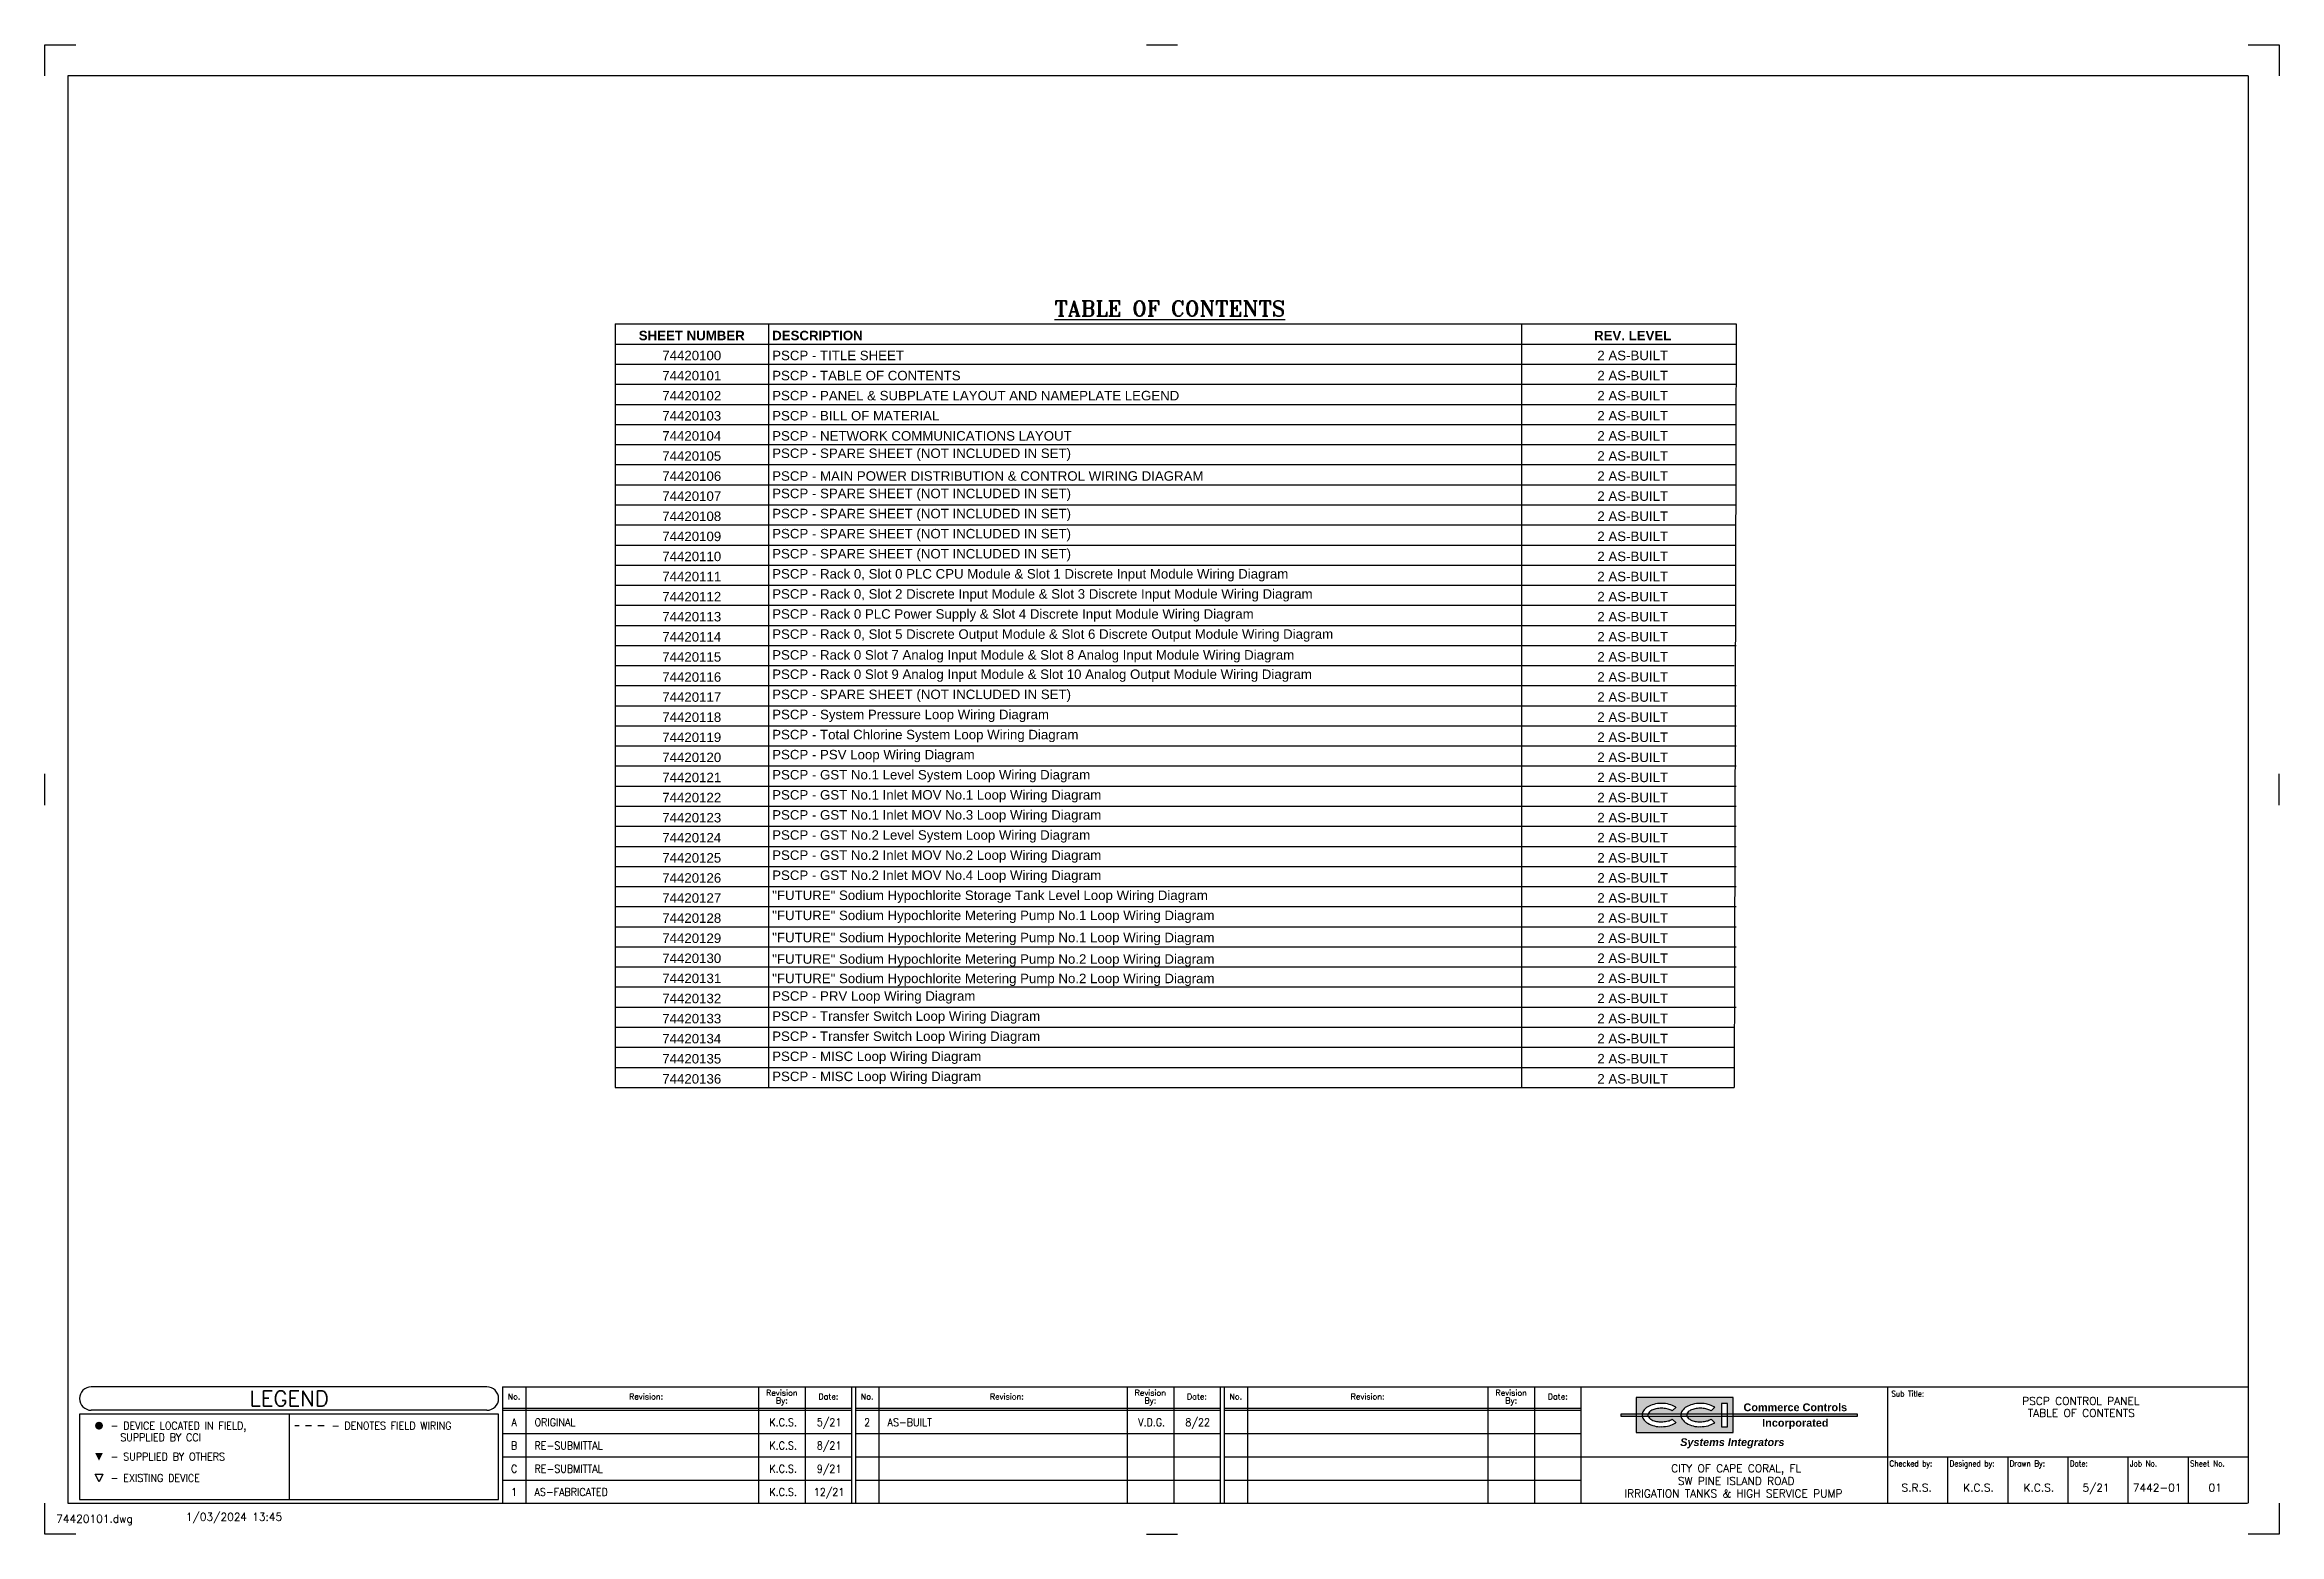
# Model space of a CAD drawing. Extents: x 0 to 36, y 0 to 24.
import ezdxf
from ezdxf.enums import TextEntityAlignment as Align

# ---------------------------------------------------------------- set-up
doc = ezdxf.new("R2010")
doc.units = 0
doc.header["$LTSCALE"] = 0.5
doc.header["$MEASUREMENT"] = 0
doc.linetypes.add('HIDDEN2', pattern=[0.1875, 0.125, -0.0625])
doc.layers.get('0').update_dxf_attribs({"linetype": 'CONTINUOUS'})
doc.layers.add('BORDER', color=2, linetype='CONTINUOUS')
doc.layers.add('CUT-MARK', color=5, linetype='CONTINUOUS')
doc.styles.add('arial', font='arialbd.ttf')
doc.styles.add('arialitalic', font='arialbi.ttf')
doc.styles.add('ROMANS', font='ROMANS.shx')
doc.styles.add('ROMANT', font='ROMANT.shx')
doc.styles.get("Standard").update_dxf_attribs({"font": 'SIMPLEX'})

# ---------------------------------------------------------------- blocks, each defined once
blk = doc.blocks.new('CUTMARK')
at = {"color": 5}
for p, q in [((0, 23.5), (0, 24)), ((0, 24), (0.5, 24)), ((17.75, 24), (18.25, 24)), ((35.5, 24), (36, 24)), ((36, 24), (36, 23.5)), ((0, 11.75), (0, 12.25)), ((36, 11.75), (36, 12.25)), ((0, 0), (0, 0.5)), ((36, 0.5), (36, 0)), ((0.5, 0), (0, 0)), ((17.75, 0), (18.25, 0)), ((36, 0), (35.5, 0))]:
    blk.add_line(p, q, dxfattribs=at)
blk = doc.blocks.new('FCIRLEG')
at = {"color": 5, "const_width": 0.0625}
blk.add_lwpolyline([(-0.03125, 0, 1), (0.03125, 0, 1)], format="xyb", close=True, dxfattribs=at)
blk = doc.blocks.new('FTRIULEG')
at = {"color": 5}
blk.add_solid([(0, 0.125), (0, 0.125), (-0.0625, 0), (0.0625, 0)], dxfattribs=at)
blk = doc.blocks.new('CCILOGO3')
h = blk.add_hatch(color=256)
h.paths.add_polyline_path([(25.922, 2.094, -0.060974), (26.047, 2.109, -0.060974), (26.172, 2.094, -0.074343), (26.268, 2.054, -0.016679), (26.281, 2.046), (26.221, 1.988, 0.036094), (26.202, 1.999, 0.064948), (26.135, 2.022, 0.051099), (26.047, 2.031, 0.051099), (25.958, 2.022, 0.064948), (25.892, 1.999, 0.104203), (25.841, 1.959, 0.105248), (25.83, 1.937), (26.36, 1.937, -0.117879), (26.38, 1.988, -0.106943), (26.451, 2.054, -0.074343), (26.547, 2.094, -0.060974), (26.672, 2.109, -0.060974), (26.797, 2.094, -0.074343), (26.893, 2.054, -0.016679), (26.906, 2.046), (26.846, 1.988, 0.036094), (26.827, 1.999, 0.064948), (26.76, 2.022, 0.051099), (26.672, 2.031, 0.051099), (26.583, 2.022, 0.064948), (26.517, 1.999, 0.104203), (26.466, 1.959, 0.105248), (26.455, 1.937), (27.016, 1.937), (27.016, 2.109), (27.109, 2.109), (27.109, 1.937), (27.203, 1.937), (27.203, 2.203), (25.641, 2.203), (25.641, 1.937), (25.735, 1.937, -0.117879), (25.755, 1.988, -0.106943), (25.826, 2.054, -0.074343)])
h.paths.add_polyline_path([(25.826, 1.789, -0.106943), (25.755, 1.856, -0.117879), (25.735, 1.906), (25.641, 1.906), (25.641, 1.641), (27.203, 1.641), (27.203, 1.906), (27.109, 1.906), (27.109, 1.734), (27.016, 1.734), (27.016, 1.906), (26.455, 1.906, 0.105248), (26.466, 1.885, 0.104203), (26.517, 1.845, 0.064948), (26.592, 1.819, 0.063643), (26.672, 1.812, 0.051099), (26.76, 1.822, 0.064948), (26.827, 1.845, 0.036094), (26.846, 1.856), (26.906, 1.798, -0.016679), (26.893, 1.789, -0.074343), (26.797, 1.75, -0.060974), (26.672, 1.734, -0.074995), (26.558, 1.745, -0.074343), (26.451, 1.789, -0.106943), (26.38, 1.856, -0.117879), (26.36, 1.906), (25.83, 1.906, 0.105248), (25.841, 1.885, 0.104203), (25.892, 1.845, 0.064948), (25.967, 1.819, 0.063643), (26.047, 1.812, 0.051099), (26.135, 1.822, 0.064948), (26.202, 1.845, 0.036094), (26.221, 1.856), (26.281, 1.798, -0.016679), (26.268, 1.789, -0.074343), (26.172, 1.75, -0.060974), (26.047, 1.734, -0.074995), (25.933, 1.745, -0.074343)])
h.paths.add_polyline_path([(25.641, 1.906), (25.641, 1.937), (25.391, 1.937), (25.391, 1.906)])
h.paths.add_polyline_path([(25.83, 1.906, -0.068202), (25.828, 1.922, -0.068202), (25.83, 1.937), (25.735, 1.937, 0.033731), (25.734, 1.922, 0.033731), (25.735, 1.906)])
h.paths.add_polyline_path([(26.455, 1.906, -0.068202), (26.453, 1.922, -0.068202), (26.455, 1.937), (26.36, 1.937, 0.033731), (26.359, 1.922, 0.033731), (26.36, 1.906)])
h.paths.add_polyline_path([(27.109, 1.906), (27.109, 1.937), (27.016, 1.937), (27.016, 1.906)])
h.paths.add_polyline_path([(29.203, 1.906), (29.203, 1.937), (27.203, 1.937), (27.203, 1.906)])
for p, q in [((27.203, 2.203), (25.641, 2.203)), ((25.641, 2.203), (25.641, 1.641)), ((27.203, 1.641), (27.203, 2.203)), ((29.203, 1.937), (25.391, 1.937)), ((25.391, 1.937), (25.391, 1.906)), ((25.391, 1.906), (29.203, 1.906)), ((26.221, 1.988), (26.281, 2.046)), ((26.221, 1.856), (26.281, 1.798)), ((26.846, 1.988), (26.906, 2.046)), ((26.846, 1.856), (26.906, 1.798)), ((27.109, 2.109), (27.016, 2.109)), ((27.016, 2.109), (27.016, 1.734)), ((27.109, 1.734), (27.109, 2.109)), ((29.203, 1.906), (29.203, 1.937)), ((25.641, 1.641), (27.203, 1.641)), ((27.016, 1.734), (27.109, 1.734))]:
    blk.add_line(p, q)
for centre, radius, start, end in [((25.851, 1.922), 0.116, 145.3805, 180), ((25.851, 1.922), 0.116, 180, 214.6195), ((25.944, 1.857), 0.23, 120.9638, 145.3805), ((25.944, 1.987), 0.23, 214.6195, 239.0362), ((26.006, 1.754), 0.35, 103.9568, 120.9638), ((25.886, 1.922), 0.0581, 140.3607, 180), ((25.886, 1.922), 0.0581, 180, 219.6393), ((25.962, 1.859), 0.157, 116.5651, 140.3607), ((25.962, 1.985), 0.157, 219.6393, 243.4349), ((26.013, 1.757), 0.271, 101.7009, 116.5651), ((26.028, 2.117), 0.305, 243.4349, 258.2991), ((26.047, 1.59), 0.519, 90, 103.9568), ((26.047, 1.595), 0.436, 90, 101.7009), ((26.031, 2.129), 0.317, 258.2991, 272.8654), ((26.047, 1.59), 0.519, 76.0432, 90), ((26.047, 1.595), 0.436, 78.2991, 90), ((26.047, 2.249), 0.436, 270, 281.7009), ((26.08, 1.757), 0.271, 63.4349, 78.2991), ((26.08, 2.087), 0.271, 281.7009, 296.5651), ((26.088, 1.754), 0.35, 59.0362, 76.0432), ((26.131, 1.859), 0.157, 55.1664, 63.4349), ((26.131, 1.985), 0.157, 296.5651, 304.8336), ((26.149, 1.857), 0.23, 55.214, 59.0362), ((26.476, 1.922), 0.116, 145.3805, 180), ((26.476, 1.922), 0.116, 180, 214.6195), ((26.569, 1.857), 0.23, 120.9638, 145.3805), ((26.569, 1.987), 0.23, 214.6195, 239.0362), ((26.631, 1.754), 0.35, 103.9568, 120.9638), ((26.511, 1.922), 0.0581, 140.3607, 180), ((26.511, 1.922), 0.0581, 180, 219.6393), ((26.587, 1.859), 0.157, 116.5651, 140.3607), ((26.587, 1.985), 0.157, 219.6393, 243.4349), ((26.638, 1.757), 0.271, 101.7009, 116.5651), ((26.653, 2.117), 0.305, 243.4349, 258.2991), ((26.672, 1.59), 0.519, 90, 103.9568), ((26.672, 1.595), 0.436, 90, 101.7009), ((26.656, 2.129), 0.317, 258.2991, 272.8654), ((26.672, 1.59), 0.519, 76.0432, 90), ((26.672, 1.595), 0.436, 78.2991, 90), ((26.672, 2.249), 0.436, 270, 281.7009), ((26.705, 1.757), 0.271, 63.4349, 78.2991), ((26.705, 2.087), 0.271, 281.7009, 296.5651), ((26.713, 1.754), 0.35, 59.0362, 76.0432), ((26.756, 1.859), 0.157, 55.1664, 63.4349), ((26.756, 1.985), 0.157, 296.5651, 304.8336), ((26.774, 1.857), 0.23, 55.214, 59.0362), ((26.027, 2.125), 0.391, 239.0362, 256.0432), ((26.025, 2.118), 0.384, 256.0432, 273.1986), ((26.047, 2.253), 0.519, 270, 283.9568), ((26.088, 2.09), 0.35, 283.9568, 300.9638), ((26.149, 1.987), 0.23, 300.9638, 304.786), ((26.652, 2.125), 0.391, 239.0362, 256.0432), ((26.65, 2.118), 0.384, 256.0432, 273.1986), ((26.672, 2.253), 0.519, 270, 283.9568), ((26.713, 2.09), 0.35, 283.9568, 300.9638), ((26.774, 1.987), 0.23, 300.9638, 304.786)]:
    blk.add_arc(centre, radius, start, end)
for s, style, p in [('Commerce Controls', 'arial', (28.203, 1.984)), ('Incorporated', 'arial', (28.203, 1.734)), ('Systems Integrators', 'arialitalic', (27.188, 1.422))]:
    blk.add_text(s, height=0.125, dxfattribs=dict(style=style)).set_placement(p, align=Align.CENTER)
blk = doc.blocks.new('11')
at = {"style": 'ROMANS', "width": 0.9}
for s, p in [('C', (7.562, 0.993)), ('K.C.S.', (11.896, 0.993)), ('9/21', (12.637, 0.993))]:
    blk.add_text(s, height=0.125, dxfattribs=at).set_placement(p, align=Align.CENTER)
blk.add_text('RE-SUBMITTAL', height=0.125, dxfattribs=at).set_placement((7.891, 0.993))
blk = doc.blocks.new('14')
at = {"style": 'ROMANS', "width": 0.9}
for s, p in [('1', (7.563, 0.618)), ('K.C.S.', (11.896, 0.618)), ('12/21', (12.637, 0.618))]:
    blk.add_text(s, height=0.125, dxfattribs=at).set_placement(p, align=Align.CENTER)
blk.add_text('AS-FABRICATED', height=0.125, dxfattribs=at).set_placement((7.891, 0.618))
blk = doc.blocks.new('DrawingName')
at = {"color": 0, "linetype": 'Continuous', "insert": (0.1875, 0.3125), "char_height": 0.125, "attachment_point": 1, "style": 'ROMANS'}
blk.add_mtext('74420101.dwg', dxfattribs=at)
blk = doc.blocks.new('dwgfilename')
at = {"color": 0, "linetype": 'Continuous'}
blk.add_blockref('DrawingName', (0, 0), dxfattribs=at)
blk = doc.blocks.new('dwgdate')
at = {"color": 0, "linetype": 'Continuous', "insert": (2.1875, 0.34375), "char_height": 0.125, "attachment_point": 1, "style": 'ROMANS'}
blk.add_mtext(' 1/03/2024 13:45', dxfattribs=at)
blk = doc.blocks.new('Drawing_Name_Date_Panel_Layout')
at = {"linetype": 'Continuous'}
for name in ['dwgdate', 'dwgfilename']:
    blk.add_blockref(name, (0, 0), dxfattribs=at)

msp = doc.modelspace()

# ---------------------------------------------------------------- linework, layer by layer
at = {"linetype": 'Continuous'}
for p, q in [((9.188, 19.5), (27.249, 19.5)), ((9.188, 19.5), (9.188, 7.199)), ((11.66, 19.5), (11.66, 7.199)), ((23.791, 19.5), (23.791, 7.199)), ((27.249, 19.5), (27.22, 7.199)), ((9.188, 19.176), (27.249, 19.176)), ((9.188, 18.853), (27.249, 18.853)), ((9.188, 18.529), (27.249, 18.529)), ((9.188, 18.205), (27.249, 18.205)), ((9.188, 17.881), (27.249, 17.881)), ((9.188, 17.558), (27.249, 17.558)), ((9.188, 17.234), (27.249, 17.234)), ((9.188, 16.91), (27.249, 16.91)), ((9.188, 16.587), (27.249, 16.587)), ((9.188, 16.263), (27.249, 16.263)), ((9.188, 15.939), (27.249, 15.939)), ((9.188, 15.616), (27.249, 15.616)), ((9.188, 15.292), (27.249, 15.292)), ((9.188, 14.968), (27.249, 14.968)), ((9.188, 14.644), (27.249, 14.644)), ((9.188, 14.321), (27.249, 14.321)), ((9.188, 13.997), (27.22, 13.997)), ((9.188, 13.673), (27.249, 13.673)), ((9.188, 13.35), (27.249, 13.35)), ((9.188, 13.026), (27.249, 13.026)), ((9.188, 12.702), (27.249, 12.702)), ((9.188, 12.379), (27.249, 12.379)), ((9.188, 12.055), (27.249, 12.055)), ((9.188, 11.731), (27.249, 11.731)), ((9.188, 11.407), (27.249, 11.407)), ((9.188, 11.084), (27.249, 11.084)), ((9.188, 10.76), (27.249, 10.76)), ((9.188, 10.436), (27.249, 10.436)), ((9.188, 10.113), (27.249, 10.113)), ((9.188, 9.789), (27.249, 9.789)), ((9.188, 9.465), (27.249, 9.465)), ((9.188, 9.141), (27.249, 9.141)), ((9.188, 8.818), (27.22, 8.818)), ((9.188, 8.494), (27.249, 8.494)), ((9.188, 8.494), (27.22, 8.494)), ((9.188, 8.17), (27.22, 8.17)), ((9.188, 7.847), (27.22, 7.847)), ((9.188, 7.523), (27.22, 7.523)), ((9.188, 7.199), (27.22, 7.199)), ((7.313, 0.562), (7.313, 1.937)), ((0.875, 0.844), (0.813, 0.969)), ((0.813, 0.969), (0.938, 0.969)), ((0.938, 0.969), (0.875, 0.844))]:
    msp.add_line(p, q, dxfattribs=at)
at = {"color": 0}
for p, q in [((7.125, 2.375), (0.75, 2.375)), ((0.562, 1.937), (0.562, 0.562)), ((7.313, 1.937), (0.562, 1.937)), ((7.125, 2), (0.75, 2)), ((3.938, 1.937), (3.938, 0.562)), ((0.562, 0.562), (7.313, 0.562))]:
    msp.add_line(p, q, dxfattribs=at)
at = {"color": 2}
for p, q in [((7.375, 2.375), (13.062, 2.375)), ((7.375, 2.375), (7.375, 0.5)), ((7.75, 2.375), (7.75, 0.5)), ((11.5, 2.375), (11.5, 0.5)), ((12.25, 2.375), (12.25, 0.5)), ((13, 2.375), (13, 0.5)), ((13.062, 2.375), (13.062, 0.5)), ((13.062, 2.375), (19, 2.375)), ((13.438, 2.375), (13.438, 0.5)), ((17.438, 2.375), (17.438, 0.5)), ((18.188, 2.375), (18.188, 0.5)), ((18.938, 2.375), (18.938, 0.5)), ((19, 2.375), (24.75, 2.375)), ((19, 2.375), (19, 0.5)), ((19.375, 2.375), (19.375, 0.5)), ((23.25, 2.375), (23.25, 0.5)), ((24, 2.375), (24, 0.5)), ((24.754, 2.375), (35.5, 2.375)), ((24.754, 0.5), (24.754, 2.375)), ((29.688, 2.375), (29.688, 0.5)), ((7.375, 2.031), (12.996, 2.031)), ((7.375, 2), (13, 2)), ((13.062, 2.031), (18.933, 2.031)), ((13.062, 2), (18.938, 2)), ((19, 2.031), (24.746, 2.031)), ((19, 2), (24.75, 2)), ((7.375, 1.625), (13, 1.625)), ((13.062, 1.625), (18.938, 1.625)), ((19, 1.625), (24.75, 1.625)), ((7.375, 1.25), (13, 1.25)), ((13.062, 1.25), (18.938, 1.25)), ((19, 1.25), (24.75, 1.25)), ((24.754, 1.25), (35.5, 1.25)), ((30.656, 1.25), (30.656, 0.5)), ((31.625, 1.25), (31.625, 0.5)), ((32.594, 1.25), (32.594, 0.5)), ((33.562, 1.25), (33.562, 0.5)), ((34.531, 1.25), (34.531, 0.5)), ((7.375, 0.875), (13, 0.875)), ((13.062, 0.875), (18.938, 0.875)), ((19, 0.875), (24.75, 0.875))]:
    msp.add_line(p, q, dxfattribs=at)
at = {"linetype": 'HIDDEN2'}
msp.add_line((4.5, 1.75), (4.031, 1.75), dxfattribs=at)
at = {"color": 0}
for centre, start, end in [((0.75, 2.187), 90, 270), ((7.125, 2.187), 270, 90)]:
    msp.add_arc(centre, 0.188, start, end, dxfattribs=at)
at = {"layer": 'BORDER', "color": 2}
msp.add_line((35.5, 23.5), (35.5, 0.5), dxfattribs=at)
msp.add_lwpolyline([(35.5, 23.5), (0.375, 23.5), (0.375, 0.5), (35.49, 0.5)], dxfattribs=at)

# ---------------------------------------------------------------- block references
at = {"color": 0, "linetype": 'Continuous'}
for name, p in [('CCILOGO3', (0, 0)), ('FCIRLEG', (0.875, 1.75))]:
    msp.add_blockref(name, p, dxfattribs=at)
at = {"rotation": 180}
msp.add_blockref('FTRIULEG', (0.875, 1.312), dxfattribs=at)
at = {"linetype": 'Continuous'}
for name in ['11', '14', 'Drawing_Name_Date_Panel_Layout']:
    msp.add_blockref(name, (0, 0), dxfattribs=at)
at = {"layer": 'CUT-MARK'}
msp.add_blockref('CUTMARK', (0, 0), dxfattribs=at)

# ---------------------------------------------------------------- texts
at = {"color": 4, "style": 'ROMANT'}
msp.add_text('%%UTABLE OF CONTENTS', height=0.25, dxfattribs=at).set_placement((18.125, 19.625), align=Align.CENTER)
at = {"color": 0, "style": 'ROMANS'}
msp.add_text('LEGEND', height=0.25, dxfattribs=at).set_placement((3.938, 2.062), align=Align.CENTER)
at = {"color": 2, "style": 'ROMANS'}
for s, p in [('No.', (7.562, 2.219)), ('Revision:', (9.688, 2.219)), ('Revision', (11.875, 2.281)), ('By:', (11.875, 2.156)), ('Date:', (12.625, 2.219)), ('No.', (13.25, 2.219)), ('Revision:', (15.5, 2.219)), ('Revision', (17.812, 2.281)), ('By:', (17.812, 2.156)), ('Date:', (18.562, 2.219)), ('No.', (19.188, 2.219)), ('Revision:', (21.312, 2.219)), ('Revision', (23.625, 2.281)), ('By:', (23.625, 2.156)), ('Date:', (24.375, 2.219))]:
    msp.add_text(s, height=0.0938, dxfattribs=at).set_placement(p, align=Align.MIDDLE_CENTER)
at = {"color": 2, "style": 'ROMANS', "width": 0.9}
for s, height, p in [('Sub Title:', 0.0938, (29.75, 2.219)), ('Checked by:', 0.09375, (29.719, 1.094)), ('Designed by:', 0.09375, (30.688, 1.094)), ('Drawn By:', 0.0938, (31.656, 1.094)), ('Date:', 0.0938, (32.625, 1.094)), ('Job No.', 0.0938, (33.594, 1.094)), ('Sheet No.', 0.0938, (34.562, 1.094))]:
    msp.add_text(s, height=height, dxfattribs=at).set_placement(p)
at = {"style": 'ROMANS'}
for s, p in [('PSCP CONTROL PANEL ', (32.846, 2.085)), ('TABLE OF CONTENTS', (32.81, 1.891)), ('CITY OF CAPE CORAL, FL', (27.25, 1)), ('IRRIGATION TANKS & HIGH SERVICE PUMP ', (27.25, 0.595)), ('SW PINE ISLAND ROAD', (27.25, 0.798))]:
    msp.add_text(s, height=0.125, dxfattribs=at).set_placement(p, align=Align.CENTER)
at = {"style": 'ROMANS', "width": 0.9}
for s, p in [('- DEVICE LOCATED IN FIELD,', (1.063, 1.687)), ('- DENOTES FIELD WIRING', (4.625, 1.687)), ('ORIGINAL', (7.891, 1.743)), ('AS-BUILT', (13.579, 1.743)), ('  SUPPLIED BY CCI', (1.063, 1.5)), ('RE-SUBMITTAL', (7.891, 1.368)), ('- SUPPLIED BY OTHERS', (1.063, 1.187)), ('- EXISTING DEVICE', (1.063, 0.844))]:
    msp.add_text(s, height=0.125, dxfattribs=at).set_placement(p)
for s, p in [('A', (7.562, 1.743)), ('K.C.S.', (11.896, 1.743)), ('5/21', (12.637, 1.743)), ('2', (13.25, 1.743)), ('V.D.G.', (17.833, 1.743)), ('8/22', (18.575, 1.743)), ('B', (7.562, 1.368)), ('K.C.S.', (11.896, 1.368)), ('8/21', (12.637, 1.368))]:
    msp.add_text(s, height=0.125, dxfattribs=at).set_placement(p, align=Align.CENTER)
at = {"linetype": 'Continuous'}
for s, insert, char_height, width, attachment_point in [('{\\fArial|b1|i0|c0;SHEET NUMBER', (10.424, 19.236), 0.15278, 2.35167, 8), ('{\\fArial|b1|i0|c0;DESCRIPTION', (11.72, 19.236), 0.15278, 15.44889, 7), ('{\\fArial|b1|i0|c0;REV. LEVEL', (25.583, 19.313), 0.15278, 2.83778, 5), ('{\\fArial|b0|i0|c0|p34;74420100}', (10.424, 18.991), 0.15278, 2.35167, 5), ('{\\fArial|b0|i0|c0|p34;74420101}', (10.424, 18.667), 0.15278, 2.35167, 5), ('{\\fArial|b0|i0|c0|p34;PSCP - TITLE SHEET}', (11.72, 18.992), 0.15278, 15.44889, 4), ('{\\fArial|b0|i0|c0|p34;PSCP - TABLE OF CONTENTS}', (11.72, 18.668), 0.15278, 15.44889, 4), ('{\\fArial|b0|i0|c0|p34;2 AS-BUILT}', (25.583, 18.992), 0.15278, 3.20034, 5), ('{\\fArial|b0|i0|c0|p34;2 AS-BUILT}', (25.583, 18.668), 0.15278, 3.37644, 5), ('{\\fArial|b0|i0|c0|p34;74420102}', (10.424, 18.343), 0.15278, 2.35167, 5), ('{\\fArial|b0|i0|c0|p34;PSCP - PANEL & SUBPLATE LAYOUT AND NAMEPLATE LEGEND}', (11.72, 18.345), 0.15278, 15.44889, 4), ('{\\fArial|b0|i0|c0|p34;2 AS-BUILT}', (25.583, 18.344), 0.15278, 3.32982, 5), ('{\\fArial|b0|i0|c0|p34;74420103}', (10.424, 18.02), 0.15278, 2.35167, 5), ('{\\fArial|b0|i0|c0|p34;PSCP - BILL OF MATERIAL}', (11.72, 18.021), 0.15278, 15.44889, 4), ('{\\fArial|b0|i0|c0|p34;2 AS-BUILT}', (25.583, 18.021), 0.15278, 3.67167, 5), ('{\\fArial|b0|i0|c0|p34;74420104}', (10.424, 17.696), 0.15278, 2.35167, 5), ('{\\fArial|b0|i0|c0|p34;PSCP - NETWORK COMMUNICATIONS LAYOUT}', (11.72, 17.697), 0.15278, 15.44889, 4), ('{\\fArial|b0|i0|c0|p34;2 AS-BUILT}', (25.583, 17.697), 0.15278, 3.17444, 5), ('{\\fArial|b0|i0|c0|p34;74420105}', (10.424, 17.372), 0.15278, 2.35167, 5), ('{\\fArial|b0|i0|c0|p34;PSCP - SPARE SHEET (NOT INCLUDED IN SET)}', (11.72, 17.394), 0.15278, 15.44889, 4), ('{\\fArial|b0|i0|c0|p34;2 AS-BUILT}', (25.583, 17.373), 0.15278, 3.70358, 5), ('{\\fArial|b0|i0|c0|p34;74420106}', (10.424, 17.048), 0.15278, 2.35167, 5), ('{\\fArial|b0|i0|c0|p34;PSCP - MAIN POWER DISTRIBUTION & CONTROL WIRING DIAGRAM}', (11.72, 17.05), 0.15278, 15.44889, 4), ('{\\fArial|b0|i0|c0|p34;2 AS-BUILT}', (25.583, 17.049), 0.15278, 3.5454, 5), ('{\\fArial|b0|i0|c0|p34;74420107}', (10.424, 16.725), 0.15278, 2.35167, 5), ('{\\fArial|b0|i0|c0|p34;PSCP - SPARE SHEET (NOT INCLUDED IN SET)}', (11.72, 16.747), 0.15278, 15.44889, 4), ('{\\fArial|b0|i0|c0|p34;2 AS-BUILT}', (25.583, 16.726), 0.15278, 3.4455, 5), ('{\\fArial|b0|i0|c0|p34;74420108}', (10.424, 16.401), 0.15278, 2.35167, 5), ('{\\fArial|b0|i0|c0|p34;PSCP - SPARE SHEET (NOT INCLUDED IN SET)}', (11.72, 16.423), 0.15278, 15.44889, 4), ('{\\fArial|b0|i0|c0|p34;PSCP - SPARE SHEET (NOT INCLUDED IN SET)}', (11.72, 16.099), 0.15278, 15.44889, 4), ('{\\fArial|b0|i0|c0|p34;2 AS-BUILT}', (25.583, 16.402), 0.15278, 3.4122, 5), ('{\\fArial|b0|i0|c0|p34;74420109}', (10.424, 16.077), 0.15278, 2.35167, 5), ('{\\fArial|b0|i0|c0|p34;PSCP - SPARE SHEET (NOT INCLUDED IN SET)}', (11.72, 15.776), 0.15278, 15.44889, 4), ('{\\fArial|b0|i0|c0|p34;2 AS-BUILT}', (25.583, 16.078), 0.15278, 3.50378, 5), ('{\\fArial|b0|i0|c0|p34;74420110}', (10.424, 15.754), 0.15278, 2.35167, 5), ('{\\fArial|b0|i0|c0|p34;74420111}', (10.424, 15.43), 0.15278, 2.35167, 5), ('{\\fArial|b0|i0|c0|p34;PSCP - Rack 0, Slot 0 PLC CPU Module & Slot 1 Discrete Input Module Wiring Diagram}', (11.72, 15.452), 0.152778, 15.44889, 4), ('{\\fArial|b0|i0|c0|p34;2 AS-BUILT}', (25.583, 15.755), 0.15278, 3.49344, 5), ('{\\fArial|b0|i0|c0|p34;2 AS-BUILT}', (25.583, 15.431), 0.15278, 3.49344, 5), ('{\\fArial|b0|i0|c0|p34;74420112}', (10.424, 15.106), 0.15278, 2.35167, 5), ('{\\fArial|b0|i0|c0|p34;PSCP - Rack 0, Slot 2 Discrete Input Module & Slot 3 Discrete Input Module Wiring Diagram}', (11.72, 15.128), 0.152778, 15.44889, 4), ('{\\fArial|b0|i0|c0|p34;2 AS-BUILT}', (25.583, 15.107), 0.15278, 3.4533, 5), ('{\\fArial|b0|i0|c0|p34;74420113}', (10.424, 14.783), 0.15278, 2.35167, 5), ('{\\fArial|b0|i0|c0|p34;PSCP - Rack 0 PLC Power Supply & Slot 4 Discrete Input Module Wiring Diagram}', (11.72, 14.805), 0.15278, 15.44889, 4), ('{\\fArial|b0|i0|c0|p34;2 AS-BUILT}', (25.583, 14.783), 0.15278, 3.30611, 5), ('{\\fArial|b0|i0|c0|p34;74420114}', (10.424, 14.459), 0.15278, 2.35167, 5), ('{\\fArial|b0|i0|c0|p34;PSCP - Rack 0, Slot 5 Discrete Output Module & Slot 6 Discrete Output Module Wiring Diagram}', (11.72, 14.481), 0.152778, 15.44889, 4), ('{\\fArial|b0|i0|c0|p34;2 AS-BUILT}', (25.583, 14.46), 0.15278, 3.48006, 5), ('{\\fArial|b0|i0|c0|p34;74420115}', (10.424, 14.135), 0.15278, 2.35167, 5), ('{\\fArial|b0|i0|c0|p34;PSCP - Rack 0 Slot 7 Analog Input Module & Slot 8 Analog Input Module Wiring Diagram}', (11.72, 14.146), 0.152778, 15.44889, 4), ('{\\fArial|b0|i0|c0|p34;2 AS-BUILT}', (25.583, 14.136), 0.15278, 3.46668, 5), ('{\\fArial|b0|i0|c0|p34;74420116}', (10.424, 13.811), 0.15278, 2.35167, 5), ('{\\fArial|b0|i0|c0|p34;PSCP - Rack 0 Slot 9 Analog Input Module & Slot 10 Analog Output Module Wiring Diagram}', (11.72, 13.834), 0.152778, 15.44889, 4), ('{\\fArial|b0|i0|c0|p34;2 AS-BUILT}', (25.583, 13.812), 0.15278, 4.16496, 5), ('{\\fArial|b0|i0|c0|p34;74420117}', (10.424, 13.488), 0.15278, 2.35167, 5), ('{\\fArial|b0|i0|c0|p34;PSCP - SPARE SHEET (NOT INCLUDED IN SET)}', (11.72, 13.51), 0.15278, 15.44889, 4), ('{\\fArial|b0|i0|c0|p34;2 AS-BUILT}', (25.583, 13.489), 0.15278, 3.92949, 5), ('{\\fArial|b0|i0|c0|p34;74420118}', (10.424, 13.164), 0.15278, 2.35167, 5), ('{\\fArial|b0|i0|c0|p34;PSCP - System Pressure Loop Wiring Diagram}', (11.72, 13.186), 0.15278, 15.44889, 4), ('{\\fArial|b0|i0|c0|p34;PSCP - Total Chlorine System Loop Wiring Diagram}', (11.72, 12.862), 0.15278, 15.44889, 4), ('{\\fArial|b0|i0|c0|p34;2 AS-BUILT}', (25.583, 13.165), 0.15278, 3.58699, 5), ('{\\fArial|b0|i0|c0|p34;74420119}', (10.424, 12.84), 0.15278, 2.35167, 5), ('{\\fArial|b0|i0|c0|p34;PSCP - PSV Loop Wiring Diagram}', (11.72, 12.539), 0.15278, 15.44889, 4), ('{\\fArial|b0|i0|c0|p34;2 AS-BUILT}', (25.583, 12.841), 0.15278, 3.45856, 5), ('{\\fArial|b0|i0|c0|p34;74420120}', (10.424, 12.517), 0.15278, 2.35167, 5), ('{\\fArial|b0|i0|c0|p34;74420121}', (10.424, 12.193), 0.15278, 2.35167, 5), ('{\\fArial|b0|i0|c0|p34;PSCP - GST No.1 Level System Loop Wiring Diagram}', (11.72, 12.215), 0.15278, 15.44889, 4), ('{\\fArial|b0|i0|c0|p34;2 AS-BUILT}', (25.583, 12.518), 0.15278, 3.56559, 5), ('{\\fArial|b0|i0|c0|p34;2 AS-BUILT}', (25.583, 12.194), 0.15278, 3.58699, 5), ('{\\fArial|b0|i0|c0|p34;74420122}', (10.424, 11.869), 0.15278, 2.35167, 5), ('{\\fArial|b0|i0|c0|p34;PSCP - GST No.1 Inlet MOV No.1 Loop Wiring Diagram}', (11.72, 11.891), 0.15278, 15.44889, 4), ('{\\fArial|b0|i0|c0|p34;2 AS-BUILT}', (25.583, 11.87), 0.15278, 3.9509, 5), ('{\\fArial|b0|i0|c0|p34;74420123}', (10.424, 11.545), 0.15278, 2.35167, 5), ('{\\fArial|b0|i0|c0|p34;PSCP - GST No.1 Inlet MOV No.3 Loop Wiring Diagram}', (11.72, 11.568), 0.15278, 15.44889, 4), ('{\\fArial|b0|i0|c0|p34;2 AS-BUILT}', (25.583, 11.546), 0.15278, 3.6084, 5), ('{\\fArial|b0|i0|c0|p34;74420124}', (10.424, 11.222), 0.15278, 2.35167, 5), ('{\\fArial|b0|i0|c0|p34;PSCP - GST No.2 Level System Loop Wiring Diagram}', (11.72, 11.244), 0.15278, 15.44889, 4), ('{\\fArial|b0|i0|c0|p34;2 AS-BUILT}', (25.583, 11.223), 0.15278, 3.73684, 5), ('{\\fArial|b0|i0|c0|p34;74420125}', (10.424, 10.898), 0.15278, 2.35167, 5), ('{\\fArial|b0|i0|c0|p34;PSCP - GST No.2 Inlet MOV No.2 Loop Wiring Diagram}', (11.72, 10.92), 0.15278, 15.44889, 4), ('{\\fArial|b0|i0|c0|p34;2 AS-BUILT}', (25.583, 10.899), 0.15278, 3.52278, 5), ('{\\fArial|b0|i0|c0|p34;74420126}', (10.424, 10.574), 0.15278, 2.35167, 5), ('{\\fArial|b0|i0|c0|p34;PSCP - GST No.2 Inlet MOV No.4 Loop Wiring Diagram}', (11.72, 10.596), 0.15278, 15.44889, 4), ('{\\fArial|b0|i0|c0|p34;2 AS-BUILT}', (25.583, 10.575), 0.15278, 3.2445, 5), ('{\\fArial|b0|i0|c0|p34;74420127}', (10.424, 10.251), 0.15278, 2.35167, 5), ('{\\fArial|b0|i0|c0|p34;"FUTURE" Sodium Hypochlorite Storage Tank Level Loop Wiring Diagram}', (11.72, 10.273), 0.15278, 15.44889, 4), ('{\\fArial|b0|i0|c0|p34;2 AS-BUILT}', (25.583, 10.252), 0.15278, 3.54418, 5), ('{\\fArial|b0|i0|c0|p34;74420128}', (10.424, 9.927), 0.15278, 2.35167, 5), ('{\\fArial|b0|i0|c0|p34;"FUTURE" Sodium Hypochlorite Metering Pump No.1 Loop Wiring Diagram}', (11.72, 9.949), 0.15278, 15.44889, 4), ('{\\fArial|b0|i0|c0|p34;2 AS-BUILT}', (25.583, 9.928), 0.15278, 3.43715, 5), ('{\\fArial|b0|i0|c0|p34;74420129}', (10.424, 9.603), 0.15278, 2.35167, 5), ('{\\fArial|b0|i0|c0|p34;"FUTURE" Sodium Hypochlorite Metering Pump No.1 Loop Wiring Diagram}', (11.72, 9.592), 0.15278, 15.44889, 4), ('{\\fArial|b0|i0|c0|p34;2 AS-BUILT}', (25.583, 9.604), 0.15278, 3.41574, 5), ('{\\fArial|b0|i0|c0|p34;2 AS-BUILT}', (25.583, 9.281), 0.15278, 3.65121, 5), ('{\\fArial|b0|i0|c0|p34;74420130}', (10.424, 9.28), 0.15278, 2.35167, 5), ('{\\fArial|b0|i0|c0|p34;74420131}', (10.424, 8.956), 0.15278, 2.35167, 5), ('{\\fArial|b0|i0|c0|p34;"FUTURE" Sodium Hypochlorite Metering Pump No.2 Loop Wiring Diagram}', (11.72, 9.246), 0.15278, 15.44889, 4), ('{\\fArial|b0|i0|c0|p34;"FUTURE" Sodium Hypochlorite Metering Pump No.2 Loop Wiring Diagram}', (11.72, 8.933), 0.15278, 15.44889, 4), ('{\\fArial|b0|i0|c0|p34;2 AS-BUILT}', (25.583, 8.957), 0.15278, 3.58699, 5), ('{\\fArial|b0|i0|c0|p34;74420132}', (10.424, 8.632), 0.15278, 2.35167, 5), ('{\\fArial|b0|i0|c0|p34;PSCP - PRV Loop Wiring Diagram}', (11.72, 8.65), 0.15278, 15.44889, 4), ('{\\fArial|b0|i0|c0|p34;2 AS-BUILT}', (25.583, 8.633), 0.15278, 3.33012, 5), ('{\\fArial|b0|i0|c0|p34;74420133}', (10.424, 8.308), 0.15278, 2.35167, 5), ('{\\fArial|b0|i0|c0|p34;PSCP - Transfer Switch Loop Wiring Diagram}', (11.72, 8.326), 0.15278, 15.44889, 4), ('{\\fArial|b0|i0|c0|p34;2 AS-BUILT}', (25.583, 8.309), 0.15278, 3.33012, 5), ('{\\fArial|b0|i0|c0|p34;74420134}', (10.424, 7.985), 0.15278, 2.35167, 5), ('{\\fArial|b0|i0|c0|p34;PSCP - Transfer Switch Loop Wiring Diagram}', (11.72, 8.002), 0.15278, 15.44889, 4), ('{\\fArial|b0|i0|c0|p34;2 AS-BUILT}', (25.583, 7.986), 0.15278, 3.33012, 5), ('{\\fArial|b0|i0|c0|p34;74420135}', (10.424, 7.661), 0.15278, 2.35167, 5), ('{\\fArial|b0|i0|c0|p34;PSCP - MISC Loop Wiring Diagram}', (11.72, 7.678), 0.15278, 15.44889, 4), ('{\\fArial|b0|i0|c0|p34;2 AS-BUILT}', (25.583, 7.662), 0.15278, 3.33012, 5), ('{\\fArial|b0|i0|c0|p34;74420136}', (10.424, 7.337), 0.15278, 2.35167, 5), ('{\\fArial|b0|i0|c0|p34;PSCP - MISC Loop Wiring Diagram}', (11.72, 7.355), 0.15278, 15.44889, 4), ('{\\fArial|b0|i0|c0|p34;2 AS-BUILT}', (25.583, 7.338), 0.15278, 3.33012, 5)]:
    msp.add_mtext(s, dxfattribs=dict(at, insert=insert, char_height=char_height, width=width, attachment_point=attachment_point))
at = {"layer": 'BORDER', "color": 4, "style": 'ROMANS'}
for s, p in [('S.R.S.', (30.156, 0.688)), ('K.C.S.', (31.156, 0.688)), ('K.C.S.', (32.125, 0.688)), ('5/21', (33.047, 0.688)), ('7442-01', (34.031, 0.688)), ('01', (34.969, 0.688))]:
    msp.add_text(s, height=0.125, dxfattribs=at).set_placement(p, align=Align.CENTER)

doc.saveas('drawing.dxf')
